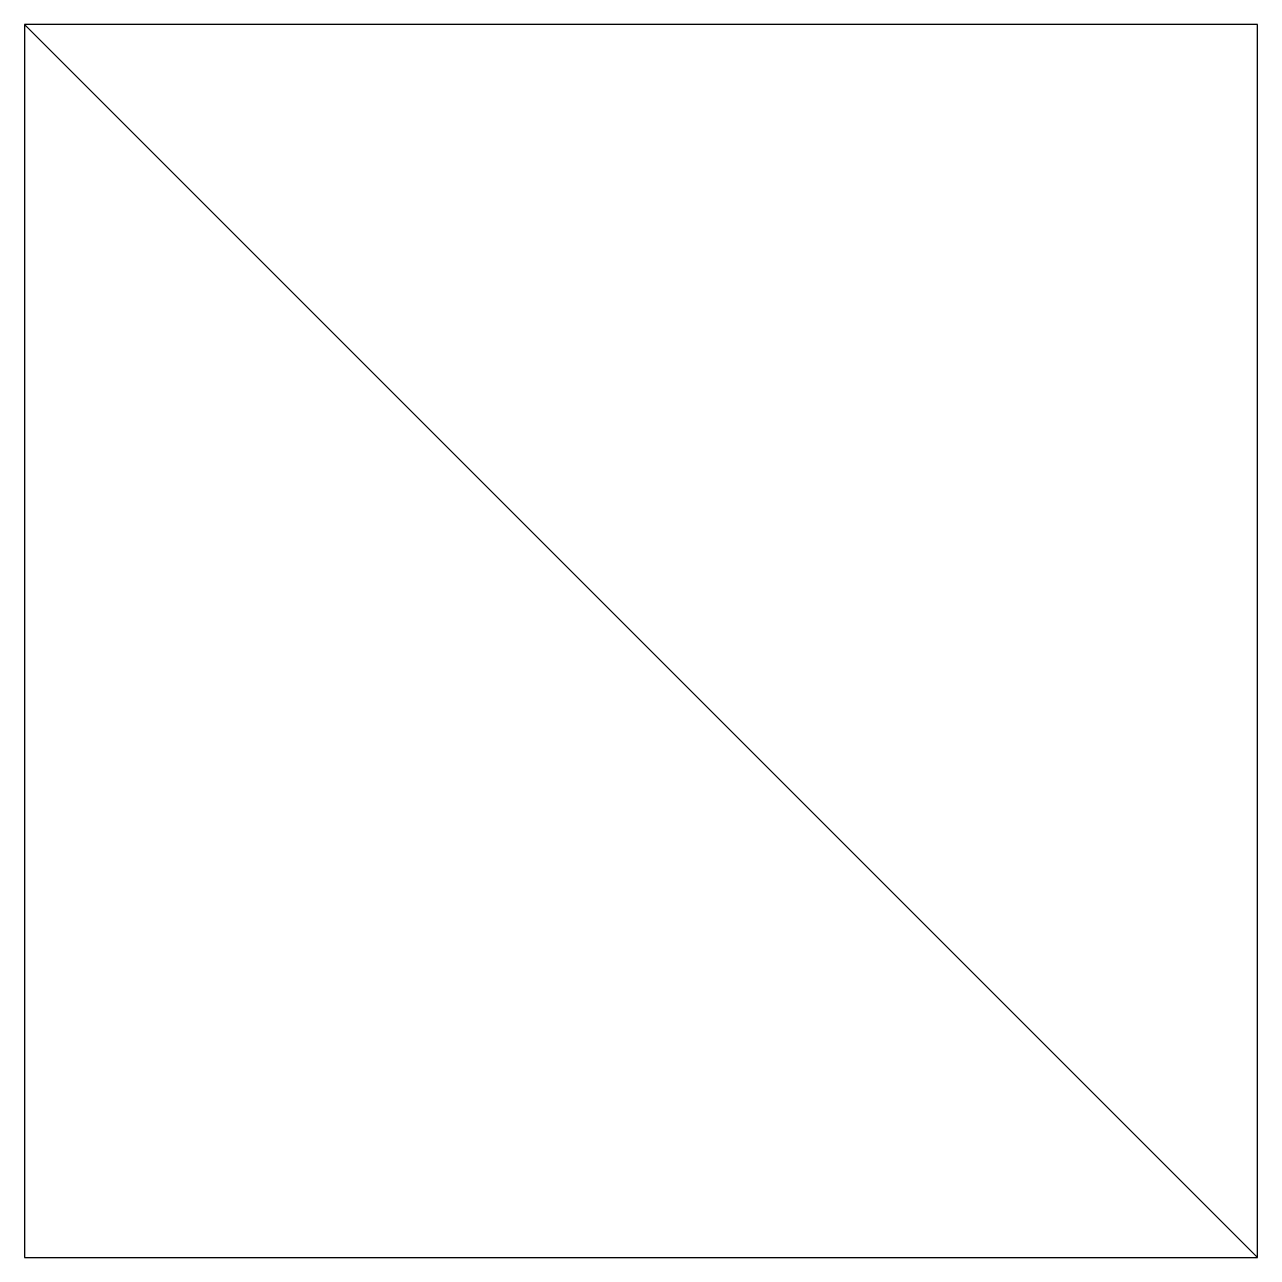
# Model space of a CAD drawing. Extents: x 2822.1 to 2846.1, y 913.1 to 937.1.
import ezdxf

# ---------------------------------------------------------------- set-up
doc = ezdxf.new("R2010")
doc.units = 0
doc.layers.add('WALL', color=3, linetype='CONTINUOUS')

msp = doc.modelspace()

# ---------------------------------------------------------------- linework, layer by layer
at = {"layer": 'WALL', "color": 0}
msp.add_line((2822.129, 937.105), (2846.129, 913.105), dxfattribs=at)
msp.add_lwpolyline([(2822.129, 937.105), (2822.129, 913.105), (2846.129, 913.105), (2846.129, 937.105)], close=True, dxfattribs=at)

doc.saveas('drawing.dxf')
